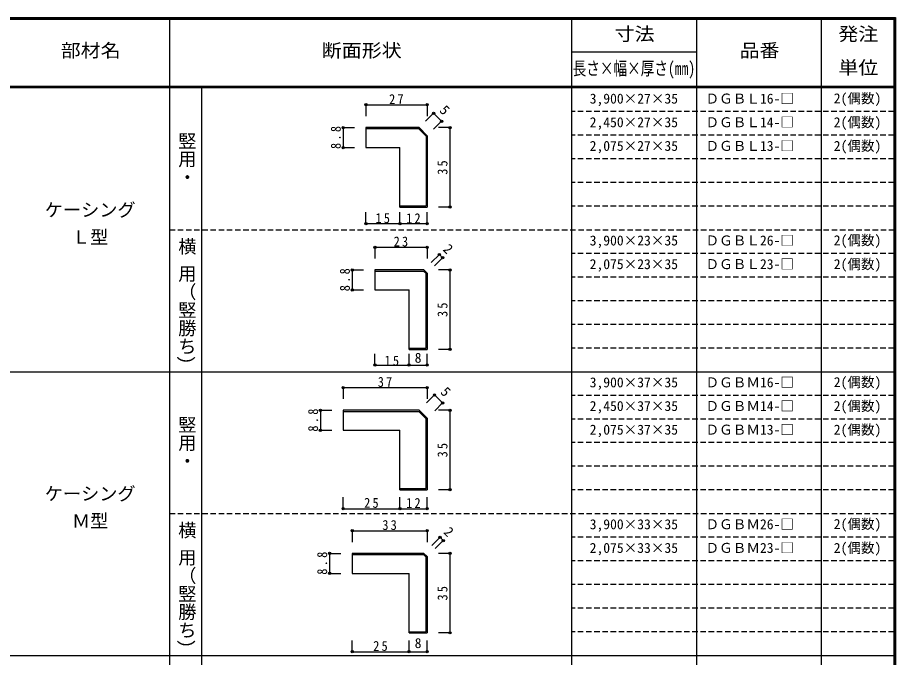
# Model space of a CAD drawing. Units: millimetres, scale not verified. Extents: x -400 to 380, y -287 to 278.
# Drawn here: x -6.7 to 380, y -3.5 to 278.3 of the extents above; entities that cross this region are included whole.
import ezdxf
from ezdxf.enums import TextEntityAlignment as Align

# ---------------------------------------------------------------- set-up
doc = ezdxf.new("R2010")
doc.units = ezdxf.units.MM
doc.header["$LTSCALE"] = 2
doc.header["$PDMODE"] = 32
doc.header["$PDSIZE"] = 1
doc.linetypes.add('DASHED1', pattern=[1.8, 1.2, -0.6])
for name, color, linetype in [('0-4', 3, 'Continuous'), ('0-A', 7, 'Continuous'), ('0-B', 7, 'Continuous'), ('F-1', 7, 'DASHED1'), ('F-A', 7, 'Continuous')]:
    doc.layers.add(name, color=color, linetype=linetype)
doc.styles.add('@ＭＳ ゴシック', font='')
doc.styles.add('ＭＳ ゴシック', font='')
doc.styles.get('@ＭＳ ゴシック').set_extended_font_data('@MS Gothic')
doc.styles.get('ＭＳ ゴシック').set_extended_font_data('MS Gothic')

msp = doc.modelspace()

# ---------------------------------------------------------------- linework, layer by layer
at = {"layer": '0-4'}
for p, q in [((146.755, 229.838), (146.755, 221.038)), ((173.255, 226.095), (173.255, 195.338)), ((173.755, 226.302), (173.755, 194.838)), ((146.755, 221.038), (161.755, 221.038)), ((161.755, 194.838), (161.755, 221.038)), ((161.755, 195.338), (173.255, 195.338)), ((161.755, 194.838), (173.755, 194.838)), ((150.755, 167.176), (150.755, 158.376)), ((150.755, 166.676), (172.134, 166.676)), ((173.255, 165.554), (172.134, 166.676)), ((173.255, 132.676), (173.255, 165.554)), ((173.755, 165.761), (173.755, 132.176)), ((150.755, 158.376), (165.755, 158.376)), ((165.755, 132.176), (165.755, 158.376)), ((165.755, 132.676), (173.255, 132.676)), ((165.755, 132.176), (173.755, 132.176)), ((136.755, 105.339), (136.755, 96.539)), ((136.755, 104.839), (170.012, 104.839)), ((173.755, 101.804), (173.755, 70.339)), ((136.755, 96.539), (161.755, 96.539)), ((161.755, 70.339), (161.755, 96.539)), ((161.755, 70.839), (173.255, 70.839)), ((161.755, 70.339), (173.755, 70.339)), ((140.755, 42.304), (140.755, 33.504)), ((140.755, 41.804), (172.134, 41.804)), ((173.255, 40.683), (172.134, 41.804)), ((173.255, 7.804), (173.255, 40.683)), ((173.755, 40.89), (173.755, 7.304)), ((140.755, 33.504), (165.755, 33.504)), ((165.755, 7.304), (165.755, 33.504)), ((165.755, 7.804), (173.255, 7.804)), ((165.755, 7.304), (173.755, 7.304))]:
    msp.add_line(p, q, dxfattribs=at)
for points in [[(173.755, 226.302), (170.219, 229.838), (146.755, 229.838)], [(173.255, 226.095), (170.012, 229.338), (146.755, 229.338)], [(173.755, 165.761), (172.341, 167.176), (150.755, 167.176)], [(173.755, 101.804), (170.219, 105.339), (136.755, 105.339)], [(173.255, 70.839), (173.255, 101.597), (170.012, 104.839)], [(173.755, 40.89), (172.341, 42.304), (140.755, 42.304)]]:
    msp.add_lwpolyline(points, dxfattribs=at)
at = {"layer": '0-B', "color": 4}
for p, q in [((146.755, 239.954), (146.755, 234.838)), ((146.755, 239.954), (173.755, 239.954)), ((173.755, 239.954), (173.755, 234.838)), ((176.558, 236.177), (173.023, 232.641)), ((176.558, 236.177), (180.094, 232.641)), ((180.094, 232.641), (176.558, 229.106)), ((136.755, 229.838), (141.755, 229.838)), ((136.755, 229.838), (136.755, 221.038)), ((183.755, 229.838), (178.755, 229.838)), ((183.755, 229.838), (183.755, 194.838)), ((136.755, 221.038), (141.755, 221.038)), ((183.755, 194.838), (178.755, 194.838)), ((146.755, 187.547), (146.755, 192.547)), ((161.755, 187.547), (161.755, 192.547)), ((173.755, 187.547), (173.755, 192.547)), ((146.755, 187.547), (173.755, 187.547)), ((150.755, 177.176), (150.755, 172.176)), ((150.755, 177.176), (173.755, 177.176)), ((173.755, 177.176), (173.755, 172.176)), ((179.119, 173.954), (175.583, 170.418)), ((180.533, 172.54), (176.997, 169.004)), ((180.533, 172.54), (179.119, 173.954)), ((140.755, 167.176), (145.755, 167.176)), ((140.755, 167.176), (140.755, 158.376)), ((183.755, 167.176), (178.755, 167.176)), ((183.755, 167.176), (183.755, 132.176)), ((140.755, 158.376), (145.755, 158.376)), ((183.755, 132.176), (178.755, 132.176)), ((150.755, 125.251), (150.755, 130.251)), ((165.755, 125.251), (165.755, 130.251)), ((173.755, 125.251), (173.755, 130.251)), ((150.755, 125.251), (173.755, 125.251)), ((136.755, 115.339), (136.755, 110.339)), ((136.755, 115.339), (173.755, 115.339)), ((173.755, 115.339), (173.755, 110.339)), ((176.987, 112.107), (173.523, 108.643)), ((176.987, 112.107), (180.523, 108.572)), ((180.523, 108.572), (177.058, 105.107)), ((126.755, 105.339), (131.755, 105.339)), ((126.755, 105.339), (126.755, 96.539)), ((183.755, 105.339), (178.755, 105.339)), ((183.755, 105.339), (183.755, 70.339)), ((126.755, 96.539), (131.755, 96.539)), ((183.755, 70.339), (178.755, 70.339)), ((136.755, 62.002), (136.755, 67.002)), ((161.755, 62.002), (161.755, 67.002)), ((173.755, 62.002), (173.755, 67.002)), ((136.755, 62.002), (173.755, 62.002)), ((140.755, 52.304), (140.755, 47.304)), ((140.755, 52.304), (173.755, 52.304)), ((173.755, 52.304), (173.755, 47.304)), ((179.412, 49.376), (175.876, 45.84)), ((180.826, 47.961), (177.29, 44.426)), ((179.412, 49.376), (180.826, 47.961)), ((130.755, 42.304), (135.755, 42.304)), ((130.755, 42.304), (130.755, 33.504)), ((183.755, 42.304), (178.755, 42.304)), ((183.755, 42.304), (183.755, 7.304)), ((130.755, 33.504), (135.755, 33.504)), ((140.755, -1.033), (140.755, 3.967)), ((165.755, -1.033), (165.755, 3.967)), ((173.755, -1.033), (173.755, 3.967)), ((183.755, 7.304), (178.755, 7.304)), ((140.755, -1.033), (173.755, -1.033))]:
    msp.add_line(p, q, dxfattribs=at)
at = {"layer": '0-B'}
for p in [(146.755, 239.954), (173.755, 239.954), (176.558, 236.177), (180.094, 232.641), (136.755, 229.838), (183.755, 229.838), (136.755, 221.038), (183.755, 194.838), (146.755, 187.547), (161.755, 187.547), (173.755, 187.547), (150.755, 177.176), (173.755, 177.176), (179.119, 173.954), (180.533, 172.54), (140.755, 167.176), (183.755, 167.176), (140.755, 158.376), (183.755, 132.176), (150.755, 125.251), (165.755, 125.251), (173.755, 125.251), (136.755, 115.339), (173.755, 115.339), (176.987, 112.107), (180.523, 108.572), (126.755, 105.339), (183.755, 105.339), (126.755, 96.539), (183.755, 70.339), (136.755, 62.002), (161.755, 62.002), (173.755, 62.002), (140.755, 52.304), (173.755, 52.304), (179.412, 49.376), (180.826, 47.961), (130.755, 42.304), (183.755, 42.304), (130.755, 33.504), (183.755, 7.304), (140.755, -1.033), (165.755, -1.033), (173.755, -1.033)]:
    msp.add_point(p, dxfattribs=at)
at = {"layer": 'F-1', "color": 6, "linetype": 'Continuous'}
for p, q in [((-400, 278.333), (380, 278.333)), ((-400, 278), (380, 278)), ((-400, 277.667), (380, 277.667)), ((379.333, 278.333), (379.333, -280.333)), ((379.667, 278.333), (379.667, -280.333)), ((380, 278.333), (380, -280.333)), ((380, 248), (-400, 248)), ((380, 247.333), (-400, 247.333))]:
    msp.add_line(p, q, dxfattribs=at)
at = {"layer": 'F-1', "linetype": 'Continuous'}
for p, q in [((60.333, 278.337), (60.333, -253)), ((237.333, 278.337), (237.333, -253)), ((292.333, 278.337), (292.333, -253)), ((347.333, 278.337), (347.333, -253)), ((292.333, 263.163), (237.333, 263.163)), ((74.333, 247.333), (74.333, -253)), ((-399.333, 122.333), (379.333, 122.333)), ((-399.333, -2.667), (379.333, -2.667))]:
    msp.add_line(p, q, dxfattribs=at)
at = {"layer": 'F-1'}
for p, q in [((379.333, 236.917), (237.333, 236.917)), ((379.333, 226.5), (237.333, 226.5)), ((379.333, 216.083), (237.333, 216.083)), ((379.333, 205.667), (237.333, 205.667)), ((379.333, 195.25), (237.333, 195.25)), ((60.333, 184.833), (379.333, 184.833)), ((379.333, 174.417), (237.333, 174.417)), ((379.333, 164), (237.333, 164)), ((379.333, 153.583), (237.333, 153.583)), ((379.333, 143.167), (237.333, 143.167)), ((379.333, 132.75), (237.333, 132.75)), ((379.333, 111.917), (237.333, 111.917)), ((379.333, 101.5), (237.333, 101.5)), ((379.333, 91.083), (237.333, 91.083)), ((379.333, 80.667), (237.333, 80.667)), ((379.333, 70.25), (237.333, 70.25)), ((60.333, 59.833), (379.333, 59.833)), ((379.333, 49.417), (237.333, 49.417)), ((379.333, 39), (237.333, 39)), ((379.333, 28.583), (237.333, 28.583)), ((379.333, 18.167), (237.333, 18.167)), ((379.333, 7.75), (237.333, 7.75))]:
    msp.add_line(p, q, dxfattribs=at)

# ---------------------------------------------------------------- texts
at = {"layer": '0-A', "style": 'ＭＳ ゴシック'}
for s, height, p in [('3,900×27×35', 4.399, (245.333, 239.125)), ('ＤＧＢＬ16-□', 4.399, (296.333, 239.125)), ('2(偶数)', 4.399, (352.833, 239.234)), ('2,450×27×35', 4.399, (245.333, 228.708)), ('ＤＧＢＬ14-□', 4.399, (296.333, 228.708)), ('2(偶数)', 4.399, (352.833, 228.708)), ('ＤＧＢＬ13-□', 4.399, (296.333, 218.292)), ('2(偶数)', 4.399, (352.833, 218.292)), ('2,075×27×35', 4.399, (245.333, 218.292)), ('ケーシング', 5.865, (5.333, 188.914)), ('Ｌ型', 5.865, (17.333, 176.914)), ('3,900×23×35', 4.399, (245.333, 176.625)), ('ＤＧＢＬ26-□', 4.399, (296.333, 176.625)), ('2(偶数)', 4.399, (352.833, 176.734)), ('2,075×23×35', 4.399, (245.333, 166.208)), ('ＤＧＢＬ23-□', 4.399, (296.333, 166.208)), ('2(偶数)', 4.399, (352.833, 166.208)), ('ＤＧＢＭ16-□', 4.399, (296.333, 114.125)), ('2(偶数)', 4.399, (352.833, 114.234)), ('3,900×37×35', 4.399, (245.333, 114.125)), ('2,450×37×35', 4.399, (245.333, 103.708)), ('ＤＧＢＭ14-□', 4.399, (296.333, 103.708)), ('2(偶数)', 4.399, (352.833, 103.708)), ('2,075×37×35', 4.399, (245.333, 93.292)), ('ＤＧＢＭ13-□', 4.399, (296.333, 93.292)), ('2(偶数)', 4.399, (352.833, 93.292)), ('ケーシング', 5.865, (5.333, 63.914)), ('Ｍ型', 5.865, (17.333, 51.914)), ('2(偶数)', 4.399, (352.833, 51.734)), ('3,900×33×35', 4.399, (245.333, 51.625)), ('ＤＧＢＭ26-□', 4.399, (296.333, 51.625)), ('2,075×33×35', 4.399, (245.333, 41.208)), ('ＤＧＢＭ23-□', 4.399, (296.333, 41.208)), ('2(偶数)', 4.399, (352.833, 41.208))]:
    msp.add_text(s, height=height, dxfattribs=at).set_placement(p, align=Align.BOTTOM_LEFT)
at = {"layer": '0-A', "style": '@ＭＳ ゴシック'}
for s, p in [('竪用・', (63.333, 228.083)), ('横 用（竪勝ち)', (63.333, 181.583)), ('竪用・', (63.333, 103.083)), ('横 用（竪勝ち)', (63.333, 56.583))]:
    msp.add_text(s, height=5.865, rotation=270, dxfattribs=at).set_placement(p, align=Align.BOTTOM_LEFT)
at = {"layer": '0-B', "style": 'ＭＳ ゴシック'}
for s, p in [('5', (177.972, 236.177)), ('2', (179.472, 175.014)), ('5', (178.401, 112.107)), ('2', (179.765, 50.436))]:
    msp.add_text(s, height=4.399, rotation=315, dxfattribs=at).set_placement(p, align=Align.BOTTOM_LEFT)
for p in [(168.255, 124.953), (168.255, -0.721)]:
    msp.add_text('8', height=4.399, dxfattribs=at).set_placement(p, align=Align.BOTTOM_LEFT)
at = {"layer": '0-B', "char_height": 4.399, "attachment_point": 7, "style": 'ＭＳ ゴシック'}
for s, insert in [('\\T1.36;\\W0.9;27', (157.005, 240.193)), ('\\T1.36;\\W0.9;15', (151.005, 187.731)), ('\\T1.36;\\W0.9;12', (164.505, 187.731)), ('\\T1.36;\\W0.9;23', (159.005, 177.415)), ('\\T1.36;\\W0.9;15', (155.005, 124.953)), ('\\T1.36;\\W0.9;37', (152.005, 115.579)), ('\\T1.36;\\W0.9;25', (146.005, 62.314)), ('\\T1.36;\\W0.9;12', (164.505, 62.314)), ('\\T1.36;\\W0.9;33', (154.005, 52.544)), ('\\T1.36;\\W0.9;25', (150.005, -0.721))]:
    msp.add_mtext(s, dxfattribs=dict(at, insert=insert))
at = {"layer": '0-B', "char_height": 4.399, "attachment_point": 7, "rotation": 90, "style": 'ＭＳ ゴシック'}
for s, insert in [('\\T1.38;\\W0.9;8.8', (135.755, 220.438)), ('\\T1.36;\\W0.9;35', (182.755, 209.088)), ('\\T1.38;\\W0.9;8.8', (139.755, 157.776)), ('\\T1.36;\\W0.9;35', (182.755, 146.426)), ('\\T1.38;\\W0.9;8.8', (125.755, 95.939)), ('\\T1.36;\\W0.9;35', (182.755, 84.589)), ('\\T1.38;\\W0.9;8.8', (129.755, 32.904)), ('\\T1.36;\\W0.9;35', (182.755, 21.554))]:
    msp.add_mtext(s, dxfattribs=dict(at, insert=insert))
at = {"layer": 'F-1', "style": 'ＭＳ ゴシック'}
for s, width, p in [('寸法', 1.1, (256.333, 266.415)), ('発注', 1.1, (354.833, 266.413)), ('品番', 1.1, (311.333, 259.165)), ('長さ×幅×厚さ(㎜)', 0.75, (237.833, 251.248)), ('単位', 1.1, (354.833, 251.583))]:
    msp.add_text(s, height=5.865, dxfattribs=dict(at, width=width)).set_placement(p, align=Align.BOTTOM_LEFT)
at = {"layer": 'F-A', "style": 'ＭＳ ゴシック', "width": 1.1}
for s, p in [('部材名', (12.333, 259.167)), ('断面形状', (127.333, 259.167))]:
    msp.add_text(s, height=5.865, dxfattribs=at).set_placement(p, align=Align.BOTTOM_LEFT)

doc.saveas('drawing.dxf')
